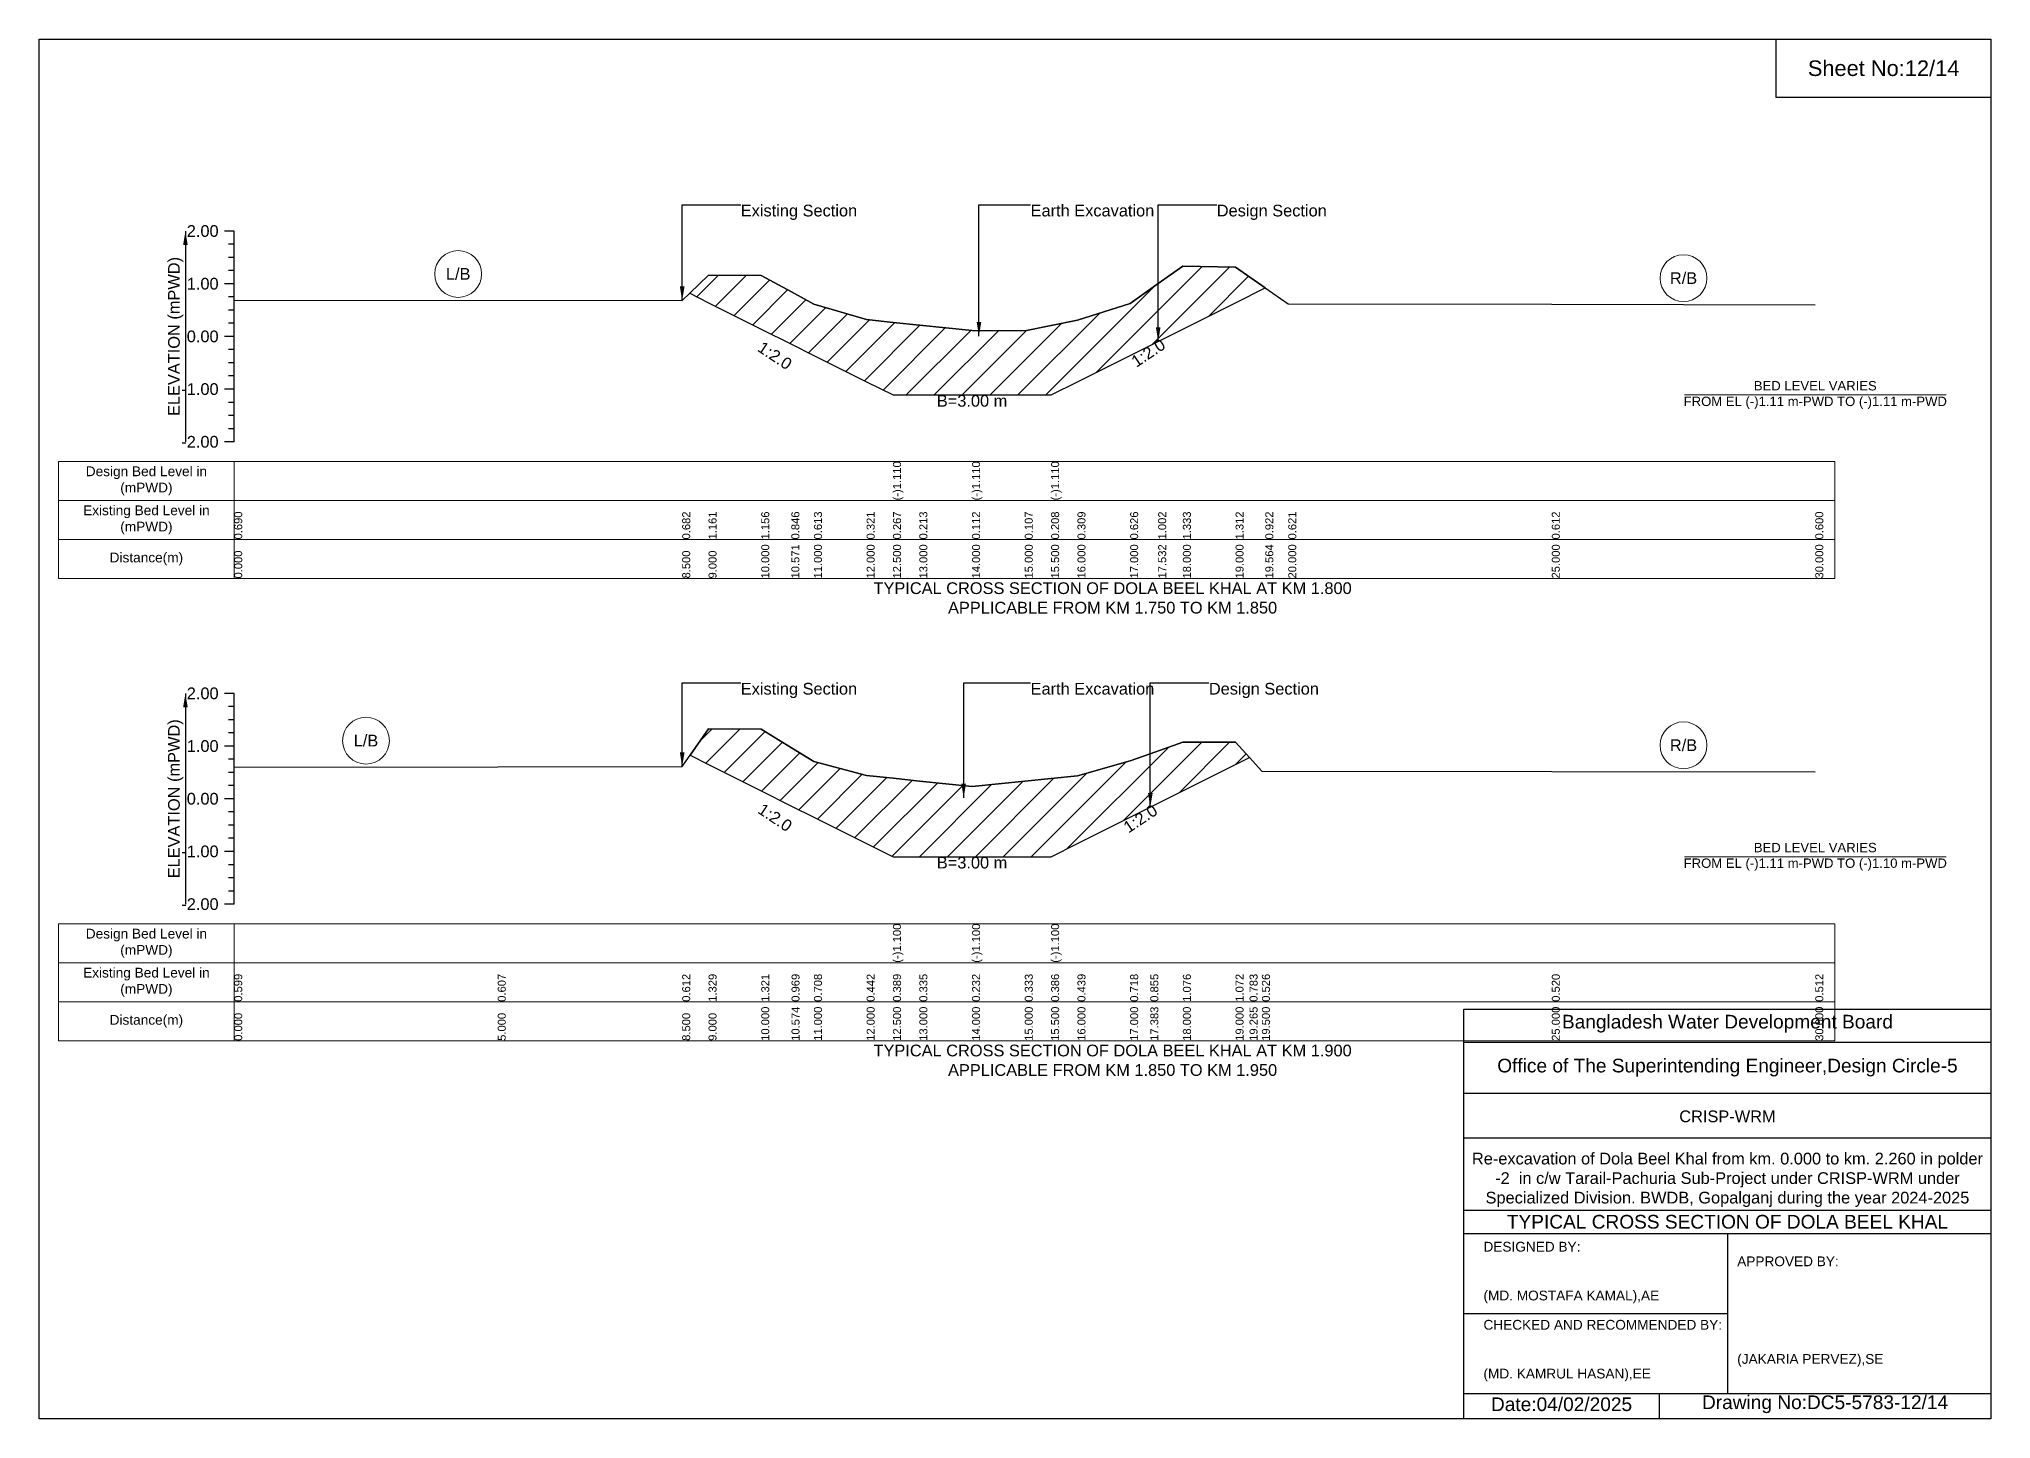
# Model space of a CAD drawing. Header units: inches. Extents: x 91000 to 258000, y -12753 to 0.
# Drawn here: x 210000 to 218000, y -5656 to 0 of the extents above; entities that cross this region are included whole.
import ezdxf

# ---------------------------------------------------------------- set-up
doc = ezdxf.new("R2010")
doc.units = ezdxf.units.IN
doc.header["$LTSCALE"] = 7
doc.header["$MEASUREMENT"] = 0
for name, color, linetype, lineweight in [('Cross section Data Border', 7, 'Continuous', 9), ('Cross Section Labels', 7, 'Continuous', 9), ('Existing_Bed_Level for Xsection', 7, 'Continuous', 25)]:
    doc.layers.add(name, color=color, linetype=linetype, lineweight=lineweight)
doc.styles.get("Standard").update_dxf_attribs({"font": 'arial.ttf'})
doc.dimstyles.get("Standard").update_dxf_attribs({"dimtxt": 0.18, "dimasz": 0.18, "dimexe": 0.18, "dimexo": 0.0625, "dimgap": 0.09, "dimtad": 0, "dimtih": 1, "dimtoh": 1, "dimdec": 4, "dimzin": 0, "dimdsep": 46, "dimtxsty": 'Standard', "dimcen": 0.09, "dimadec": 0, "dimazin": 0, "dimtfac": 1, "dimtdec": 4, "dimtofl": 0, "dimtmove": 0, "dimatfit": 3, "dimfxl": 1, "dimtolj": 1, "dimtzin": 0, "dimarcsym": 0})

msp = doc.modelspace()

# ---------------------------------------------------------------- hatches: boundary and pattern name
at = {"layer": 'Existing_Bed_Level for Xsection'}
h = msp.add_hatch(dxfattribs=at)
h.set_pattern_fill('ANSI31', color=256, scale=648, style=0)
h.paths.add_polyline_path([(212666.8, -1042.3), (212744, -1080.9), (212960, -1188.9), (213083.4, -1250.6), (213176, -1296.9), (213392, -1404.9), (213500, -1458.9), (213608, -1458.9), (213824, -1458.9), (214040, -1458.9), (214148, -1458.9), (214256, -1404.9), (214472, -1296.9), (214586.9, -1239.4), (214688, -1188.9), (214904, -1080.9), (215025.9, -1019.9), (214904, -935.7), (214688, -931.2), (214586.9, -1002.6), (214472, -1083.9), (214256, -1152.4), (214148, -1174.2), (214040, -1196), (213824, -1194.9), (213608, -1173.1), (213500, -1161.4), (213392, -1149.8), (213176, -1086.7), (213083.4, -1036.5), (212960, -969.4), (212744, -968.3)])
h = msp.add_hatch(dxfattribs=at)
h.set_pattern_fill('ANSI31', color=256, scale=648, style=0)
h.paths.add_polyline_path([(212668.2, -2935.8), (212744, -2973.7), (212960, -3081.7), (213084.1, -3143.8), (213176, -3189.7), (213392, -3297.7), (213500, -3351.7), (213608, -3351.7), (213824, -3351.7), (214040, -3351.7), (214148, -3351.7), (214256, -3297.7), (214472, -3189.7), (214554.6, -3148.4), (214688, -3081.7), (214904, -2973.7), (214961.3, -2945.1), (214904, -2882.6), (214688, -2881.7), (214554.6, -2929.4), (214472, -2959), (214256, -3019.3), (214148, -3030.7), (214040, -3042.2), (213824, -3064), (213608, -3041.8), (213500, -3030.2), (213392, -3018.6), (213176, -2961.2), (213084.1, -2904.8), (212960, -2828.8), (212744, -2827)])

# ---------------------------------------------------------------- linework, layer by layer
for points in [[(210000, 0), (218000, 0), (218000, -5656), (210000, -5656)], [(217120, 0), (218000, 0), (218000, -240), (217120, -240)]]:
    msp.add_lwpolyline(points, close=True)
for points in [[(215840, -5656), (215840, -3976), (218000, -3976)], [(215840, -4112), (218000, -4112)], [(215840, -4320), (218000, -4320)], [(215840, -4504), (218000, -4504)], [(215840, -4800), (218000, -4800)], [(215840, -4896), (218000, -4896)], [(216920, -4896), (216920, -5552)], [(215840, -5224), (216920, -5224)], [(215840, -5552), (218000, -5552)], [(216640, -5552), (216640, -5656)]]:
    msp.add_lwpolyline(points)
at = {"layer": 'Cross section Data Border'}
for points in [[(210080, -1731.1), (217360, -1731.1), (217360, -2211.1), (210080, -2211.1)], [(210080, -3626.1), (217360, -3626.1), (217360, -4106.1), (210080, -4106.1)]]:
    msp.add_lwpolyline(points, close=True, dxfattribs=at)
for points in [[(210800, -1731.1), (210800, -2211.1)], [(210080, -1891.1), (217360, -1891.1)], [(210080, -2051.1), (217360, -2051.1)], [(210800, -3626.1), (210800, -4106.1)], [(210080, -3786.1), (217360, -3786.1)], [(210080, -3946.1), (217360, -3946.1)]]:
    msp.add_lwpolyline(points, dxfattribs=at)
at = {"layer": 'Cross Section Labels'}
for points in [[(216744.2, -1458.9), (217815.8, -1458.9)], [(216744.2, -3351.7), (217815.8, -3351.7)]]:
    msp.add_lwpolyline(points, dxfattribs=at)
for centre in [(211718, -962.9), (216740, -980.2), (211340, -2875.9), (216740, -2894.7)]:
    msp.add_circle(centre, 96, dxfattribs=at)
at = {"layer": 'Existing_Bed_Level for Xsection'}
for points in [[(210800, -787.1), (210760, -787.1)], [(210800, -1651.1), (210800, -1435.1), (210800, -1219.1), (210800, -1003.1), (210800, -787.1)], [(210800, -841.1), (210776, -841.1)], [(210800, -895.1), (210776, -895.1)], [(210800, -949.1), (210776, -949.1)], [(210800, -1070.1), (212636, -1071.8), (212666.8, -1042.3), (212744, -968.3), (212960, -969.4), (213083.4, -1036.5), (213176, -1086.7), (213392, -1149.8), (213500, -1161.4), (213500, -1161.4), (213608, -1173.1), (213824, -1194.9), (213824, -1194.9), (214040, -1196), (214148, -1174.2), (214148, -1174.2), (214256, -1152.4), (214472, -1083.9), (214586.9, -1002.6), (214688, -931.2), (214904, -935.7), (215025.9, -1019.9), (215120, -1085), (216200, -1086.9), (217280, -1089.5)], [(210800, -1003.1), (210760, -1003.1)], [(210800, -1057.1), (210776, -1057.1)], [(210800, -1111.1), (210776, -1111.1)], [(210800, -1165.1), (210776, -1165.1)], [(210800, -1219.1), (210760, -1219.1)], [(210800, -1273.1), (210776, -1273.1)], [(210800, -1327.1), (210776, -1327.1)], [(210800, -1435.1), (210760, -1435.1)], [(210800, -1381.1), (210776, -1381.1)], [(210800, -1489.1), (210776, -1489.1)], [(210800, -1543.1), (210776, -1543.1)], [(210800, -1597.1), (210776, -1597.1)], [(210800, -1651.1), (210760, -1651.1)], [(210800, -2682.1), (210760, -2682.1)], [(210800, -3546.1), (210800, -3330.1), (210800, -3114.1), (210800, -2898.1), (210800, -2682.1)], [(210800, -2736.1), (210776, -2736.1)], [(210800, -2790.1), (210776, -2790.1)], [(210800, -2844.1), (210776, -2844.1)], [(210800, -2984.7), (211880, -2983), (212636, -2981.9), (212668.2, -2935.8), (212744, -2827), (212960, -2828.8), (213084.1, -2904.8), (213176, -2961.2), (213392, -3018.6), (213500, -3030.2), (213500, -3030.2), (213608, -3041.8), (213824, -3064), (213824, -3064), (214040, -3042.2), (214148, -3030.7), (214148, -3030.7), (214256, -3019.3), (214472, -2959), (214554.6, -2929.4), (214688, -2881.7), (214904, -2882.6), (214961.3, -2945.1), (215012, -3000.5), (216200, -3001.8), (217280, -3003.5)], [(210800, -2898.1), (210760, -2898.1)], [(210800, -2952.1), (210776, -2952.1)], [(210800, -3006.1), (210776, -3006.1)], [(210800, -3114.1), (210760, -3114.1)], [(210800, -3060.1), (210776, -3060.1)], [(210800, -3168.1), (210776, -3168.1)], [(210800, -3222.1), (210776, -3222.1)], [(210800, -3276.1), (210776, -3276.1)], [(210800, -3330.1), (210760, -3330.1)], [(210800, -3384.1), (210776, -3384.1)], [(210800, -3438.1), (210776, -3438.1)], [(210800, -3492.1), (210776, -3492.1)], [(210800, -3546.1), (210760, -3546.1)]]:
    msp.add_lwpolyline(points, dxfattribs=at)
for points in [[(212666.8, -1042.3), (212744, -1080.9), (212960, -1188.9), (213083.4, -1250.6), (213176, -1296.9), (213392, -1404.9), (213500, -1458.9), (213500, -1458.9), (213608, -1458.9), (213824, -1458.9), (213824, -1458.9), (214040, -1458.9), (214148, -1458.9), (214148, -1458.9), (214256, -1404.9), (214472, -1296.9), (214586.9, -1239.4), (214688, -1188.9), (214904, -1080.9), (215025.9, -1019.9), (215025.9, -1019.9), (215025.9, -1019.9), (214904, -935.7), (214688, -931.2), (214586.9, -1002.6), (214472, -1083.9), (214256, -1152.4), (214148, -1174.2), (214148, -1174.2), (214040, -1196), (213824, -1194.9), (213824, -1194.9), (213608, -1173.1), (213500, -1161.4), (213500, -1161.4), (213392, -1149.8), (213176, -1086.7), (213083.4, -1036.5), (212960, -969.4), (212744, -968.3)], [(212668.2, -2935.8), (212668.2, -2935.8), (212744, -2973.7), (212960, -3081.7), (213084.1, -3143.8), (213176, -3189.7), (213392, -3297.7), (213500, -3351.7), (213500, -3351.7), (213608, -3351.7), (213824, -3351.7), (213824, -3351.7), (214040, -3351.7), (214148, -3351.7), (214148, -3351.7), (214256, -3297.7), (214472, -3189.7), (214554.6, -3148.4), (214688, -3081.7), (214904, -2973.7), (214961.3, -2945.1), (214961.3, -2945.1), (214961.3, -2945.1), (214904, -2882.6), (214688, -2881.7), (214554.6, -2929.4), (214472, -2959), (214256, -3019.3), (214148, -3030.7), (214148, -3030.7), (214040, -3042.2), (213824, -3064), (213824, -3064), (213608, -3041.8), (213500, -3030.2), (213500, -3030.2), (213392, -3018.6), (213176, -2961.2), (213084.1, -2904.8), (212960, -2828.8), (212744, -2827), (212668.2, -2935.8)]]:
    msp.add_lwpolyline(points, close=True, dxfattribs=at)

# ---------------------------------------------------------------- texts
at = {"attachment_point": 5}
for s, insert, char_height in [('Sheet No:12/14', (217560, -120), 64), ('Bangladesh Water Development Board', (216920, -4036), 56), ('Office of The Superintending Engineer,Design Circle-5', (216920, -4216), 56)]:
    msp.add_mtext(s, dxfattribs=dict(at, insert=insert, char_height=char_height))
for s, insert, char_height, width, attachment_point in [('CRISP-WRM', (216920, -4416), 48, 2240, 5), ('Re-excavation of Dola Beel Khal from km. 0.000 to km. 2.260 in polder -2  in c/w Tarail-Pachuria Sub-Project under CRISP-WRM under Specialized Division. BWDB, Gopalganj during the year 2024-2025', (216920, -4676), 48, 2160, 5), ('TYPICAL CROSS SECTION OF DOLA BEEL KHAL', (216920, -4848), 56, 2240, 5), ('DESIGNED BY:^J^J^J(MD. MOSTAFA KAMAL),AE', (215920, -5056), 40, 1120, 4), ('APPROVED BY:^J^J^J^J^J^J(JAKARIA PERVEZ),SE', (216960, -5216), 40, 1120, 4), ('CHECKED AND RECOMMENDED BY:^J^J^J(MD. KAMRUL HASAN),EE', (215920, -5376), 40, 1120, 4), ('Date:04/02/2025', (216240, -5596), 56, 1120, 5), ('Drawing No:DC5-5783-12/14', (217320, -5596), 56, 1760, 5)]:
    msp.add_mtext(s, dxfattribs=dict(insert=insert, char_height=char_height, width=width, attachment_point=attachment_point))
at = {"layer": 'Cross section Data Border', "char_height": 40, "width": 640, "attachment_point": 5}
for s, insert in [('Design Bed Level in (mPWD)', (210440, -1811.1)), ('Existing Bed Level in (mPWD)', (210440, -1971.1)), ('Distance(m)', (210440, -2131.1)), ('Design Bed Level in (mPWD)', (210440, -3706.1)), ('Existing Bed Level in (mPWD)', (210440, -3866.1)), ('Distance(m)', (210440, -4026.1))]:
    msp.add_mtext(s, dxfattribs=dict(at, insert=insert))
at = {"layer": 'Cross Section Labels'}
for s, insert, char_height, attachment_point in [('Existing Section', (212876, -679.1), 48, 1), ('Earth Excavation', (214064, -679.1), 48, 1), ('Design Section', (214826.9, -679.1), 48, 1), ('L/B', (211718, -962.9), 48, 5), ('R/B', (216740, -980.2), 48, 5), ('BED LEVEL VARIES ^JFROM EL (-)1.11 m-PWD TO (-)1.11 m-PWD', (217280, -1458.9), 38.4, 5), ('B=3.00 m', (213824, -1458.9), 48, 2), ('TYPICAL CROSS SECTION OF DOLA BEEL KHAL AT KM 1.800^JAPPLICABLE FROM KM 1.750 TO KM 1.850', (214400, -2291.1), 48, 5), ('Existing Section', (212876, -2638.9), 48, 1), ('Earth Excavation', (214064, -2638.9), 48, 1), ('Design Section', (214794.6, -2638.9), 48, 1), ('L/B', (211340, -2875.9), 48, 5), ('R/B', (216740, -2894.7), 48, 5), ('B=3.00 m', (213824, -3351.7), 48, 2), ('BED LEVEL VARIES ^JFROM EL (-)1.11 m-PWD TO (-)1.10 m-PWD', (217280, -3351.7), 38.4, 5), ('TYPICAL CROSS SECTION OF DOLA BEEL KHAL AT KM 1.900^JAPPLICABLE FROM KM 1.850 TO KM 1.950', (214400, -4186.1), 48, 5)]:
    msp.add_mtext(s, dxfattribs=dict(at, insert=insert, char_height=char_height, attachment_point=attachment_point))
at = {"layer": 'Cross Section Labels', "char_height": 48, "attachment_point": 2}
for insert, rotation in [((213029.4, -1277.6), 326.30993), ((214532.9, -1266.4), 33.69007), ((213030.1, -3170.8), 326.30993), ((214500.6, -3175.4), 33.69007)]:
    msp.add_mtext('1:2.0', dxfattribs=dict(at, insert=insert, rotation=rotation))
at = {"layer": 'Existing_Bed_Level for Xsection', "char_height": 48, "attachment_point": 6}
for s, insert in [('2.00', (210736, -787.1)), ('1.00', (210736, -1003.1)), ('0.00', (210736, -1219.1)), ('-1.00', (210736, -1435.1)), ('-2.00', (210736, -1651.1)), ('2.00', (210736, -2682.1)), ('1.00', (210736, -2898.1)), ('0.00', (210736, -3114.1)), ('-1.00', (210736, -3330.1)), ('-2.00', (210736, -3546.1))]:
    msp.add_mtext(s, dxfattribs=dict(at, insert=insert))
at = {"layer": 'Existing_Bed_Level for Xsection', "rotation": 90}
for s, insert, char_height, attachment_point in [('ELEVATION (mPWD)', (210560, -1219.1), 48, 5), ('(-)1.110', (213500, -1891.1), 32.8, 1), ('(-)1.110', (213824, -1891.1), 32.8, 1), ('(-)1.110', (214148, -1891.1), 32.8, 1), ('0.690', (210800, -2051.1), 32.8, 1), ('0.682', (212636, -2051.1), 32.8, 1), ('1.161', (212744, -2051.1), 32.8, 1), ('1.156', (212960, -2051.1), 32.8, 1), ('0.846', (213083.4, -2051.1), 32.8, 1), ('0.613', (213176, -2051.1), 32.8, 1), ('0.321', (213392, -2051.1), 32.8, 1), ('0.267', (213500, -2051.1), 32.8, 1), ('0.213', (213608, -2051.1), 32.8, 1), ('0.112', (213824, -2051.1), 32.8, 1), ('0.107', (214040, -2051.1), 32.8, 1), ('0.208', (214148, -2051.1), 32.8, 1), ('0.309', (214256, -2051.1), 32.8, 1), ('0.626', (214472, -2051.1), 32.8, 1), ('1.002', (214586.9, -2051.1), 32.8, 1), ('1.333', (214688, -2051.1), 32.8, 1), ('1.312', (214904, -2051.1), 32.8, 1), ('0.922', (215025.9, -2051.1), 32.8, 1), ('0.621', (215120, -2051.1), 32.8, 1), ('0.612', (216200, -2051.1), 32.8, 1), ('0.600', (217280, -2051.1), 32.8, 1), ('10.000', (212960, -2211.1), 32.8, 1), ('10.571', (213083.4, -2211.1), 32.8, 1), ('11.000', (213176, -2211.1), 32.8, 1), ('12.000', (213392, -2211.1), 32.8, 1), ('12.500', (213500, -2211.1), 32.8, 1), ('13.000', (213608, -2211.1), 32.8, 1), ('14.000', (213824, -2211.1), 32.8, 1), ('15.000', (214040, -2211.1), 32.8, 1), ('15.500', (214148, -2211.1), 32.8, 1), ('16.000', (214256, -2211.1), 32.8, 1), ('17.000', (214472, -2211.1), 32.8, 1), ('17.532', (214586.9, -2211.1), 32.8, 1), ('18.000', (214688, -2211.1), 32.8, 1), ('19.000', (214904, -2211.1), 32.8, 1), ('19.564', (215025.9, -2211.1), 32.8, 1), ('20.000', (215120, -2211.1), 32.8, 1), ('25.000', (216200, -2211.1), 32.8, 1), ('30.000', (217280, -2211.1), 32.8, 1), ('0.000', (210800, -2211.1), 32.8, 1), ('8.500', (212636, -2211.1), 32.8, 1), ('9.000', (212744, -2211.1), 32.8, 1), ('ELEVATION (mPWD)', (210560, -3114.1), 48, 5), ('(-)1.100', (213500, -3786.1), 32.8, 1), ('(-)1.100', (213824, -3786.1), 32.8, 1), ('(-)1.100', (214148, -3786.1), 32.8, 1), ('0.599', (210800, -3946.1), 32.8, 1), ('0.607', (211880, -3946.1), 32.8, 1), ('0.612', (212636, -3946.1), 32.8, 1), ('1.329', (212744, -3946.1), 32.8, 1), ('1.321', (212960, -3946.1), 32.8, 1), ('0.969', (213084.1, -3946.1), 32.8, 1), ('0.708', (213176, -3946.1), 32.8, 1), ('0.442', (213392, -3946.1), 32.8, 1), ('0.389', (213500, -3946.1), 32.8, 1), ('0.335', (213608, -3946.1), 32.8, 1), ('0.232', (213824, -3946.1), 32.8, 1), ('0.333', (214040, -3946.1), 32.8, 1), ('0.386', (214148, -3946.1), 32.8, 1), ('0.439', (214256, -3946.1), 32.8, 1), ('0.718', (214472, -3946.1), 32.8, 1), ('0.855', (214554.6, -3946.1), 32.8, 1), ('1.076', (214688, -3946.1), 32.8, 1), ('1.072', (214904, -3946.1), 32.8, 1), ('0.783', (214961.3, -3946.1), 32.8, 1), ('0.526', (215012, -3946.1), 32.8, 1), ('0.520', (216200, -3946.1), 32.8, 1), ('0.512', (217280, -3946.1), 32.8, 1), ('0.000', (210800, -4106.1), 32.8, 1), ('5.000', (211880, -4106.1), 32.8, 1), ('8.500', (212636, -4106.1), 32.8, 1), ('9.000', (212744, -4106.1), 32.8, 1), ('10.000', (212960, -4106.1), 32.8, 1), ('10.574', (213084.1, -4106.1), 32.8, 1), ('11.000', (213176, -4106.1), 32.8, 1), ('12.000', (213392, -4106.1), 32.8, 1), ('12.500', (213500, -4106.1), 32.8, 1), ('13.000', (213608, -4106.1), 32.8, 1), ('14.000', (213824, -4106.1), 32.8, 1), ('15.000', (214040, -4106.1), 32.8, 1), ('15.500', (214148, -4106.1), 32.8, 1), ('16.000', (214256, -4106.1), 32.8, 1), ('17.000', (214472, -4106.1), 32.8, 1), ('17.383', (214554.6, -4106.1), 32.8, 1), ('18.000', (214688, -4106.1), 32.8, 1), ('19.000', (214904, -4106.1), 32.8, 1), ('19.265', (214961.3, -4106.1), 32.8, 1), ('19.500', (215012, -4106.1), 32.8, 1), ('25.000', (216200, -4106.1), 32.8, 1), ('30.000', (217280, -4106.1), 32.8, 1)]:
    msp.add_mtext(s, dxfattribs=dict(at, insert=insert, char_height=char_height, attachment_point=attachment_point))

# ---------------------------------------------------------------- leaders
at = {"layer": 'Cross Section Labels', "annotation_type": 0, "has_hookline": 1, "hookline_direction": 0}
for points, text_width in [([(212636, -1071.8), (212636, -679.1), (212875.9, -679.1)], 467.2), ([(213852.3, -1217.5), (213852.3, -679.1), (214063.9, -679.1)], 497), ([(214586.9, -1239.4), (214586.9, -679.1), (214826.8, -679.1)], 441.2), ([(212636, -2981.9), (212636, -2638.9), (212875.9, -2638.9)], 467.2), ([(213789.7, -3109.8), (213789.7, -2638.9), (214063.9, -2638.9)], 497), ([(214554.6, -3148.4), (214554.6, -2638.9), (214794.5, -2638.9)], 441.2)]:
    msp.add_leader(points, dimstyle='Standard', override={"dimasz": 57.6}, dxfattribs=dict(at, text_width=text_width))
at = {"layer": 'Existing_Bed_Level for Xsection'}
for points in [[(210600, -787.1), (210600, -1651.1)], [(210600, -2682.1), (210600, -3546.1)]]:
    msp.add_leader(points, dimstyle='Standard', override={"dimasz": 57.6}, dxfattribs=at)

doc.saveas('drawing.dxf')
